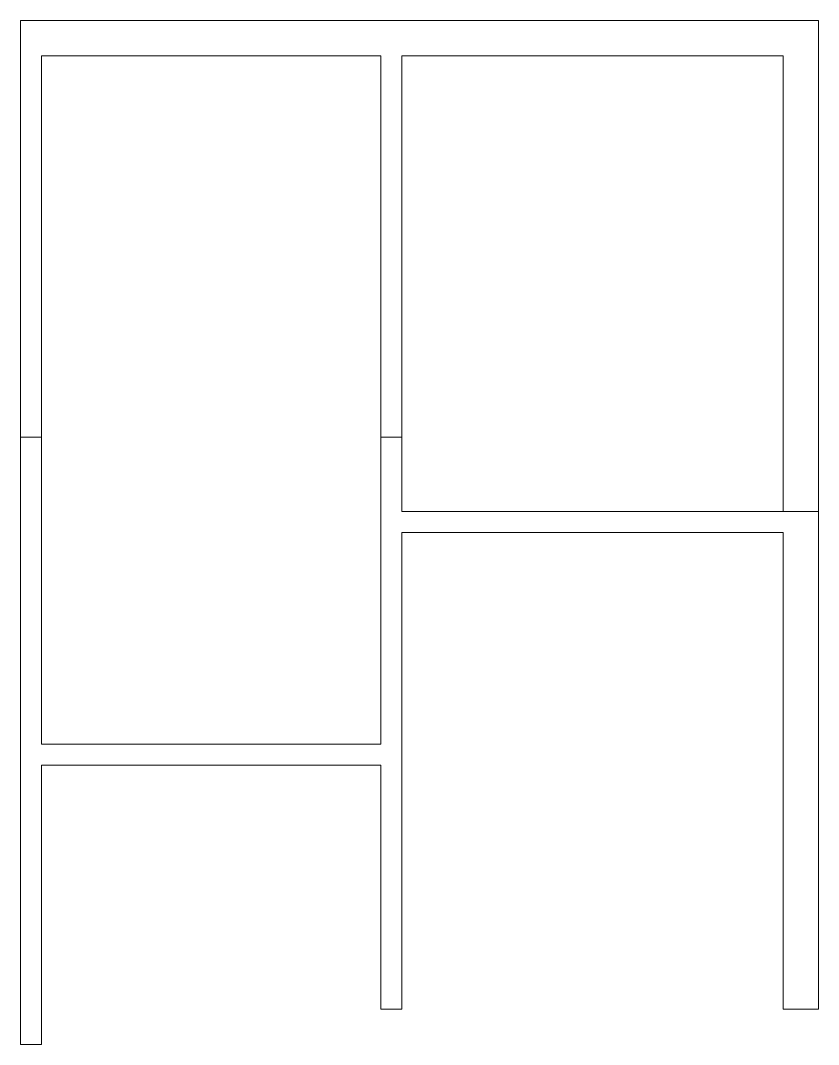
# Model space of a CAD drawing. Header units: millimetres. Extents: x 4000 to 12370, y -10370 to 370.
import ezdxf

# ---------------------------------------------------------------- set-up
doc = ezdxf.new("R2010")
doc.units = ezdxf.units.MM
doc.header["$MEASUREMENT"] = 0
doc.layers.add('walls11', color=7, linetype='Continuous', lineweight=0)
doc.layers.add('walls2', color=7, linetype='Continuous', lineweight=0)

msp = doc.modelspace()

# ---------------------------------------------------------------- linework, layer by layer
at = {"layer": 'walls11'}
msp.add_lwpolyline([(4000, -4000), (4220, -4000), (4220, 0), (7780, 0), (7780, -4000), (8000, -4000), (8000, 0), (12000, 0), (12000, -4780), (12370, -4780), (12370, 370), (4000, 370)], close=True, dxfattribs=at)
at = {"layer": 'walls2'}
for p, q in [((4220, -4000), (4000, -4000)), ((4220, -7221), (4220, -4000)), ((7780, -4000), (7780, -7220)), ((8000, -4000), (7780, -4000)), ((8000, -4780), (8000, -4000)), ((12370, -4780), (8000, -4780)), ((7780, -7220), (4220, -7221))]:
    msp.add_line(p, q, dxfattribs=at)
msp.add_lwpolyline([(12370, -4780), (12370, -10000), (12000, -10000), (12000, -5000), (8000, -5000), (8000, -10000), (7780, -10000), (7780, -7440), (4220, -7441), (4220, -10370), (4000, -10370), (4000, -4000)], dxfattribs=at)

doc.saveas('drawing.dxf')
